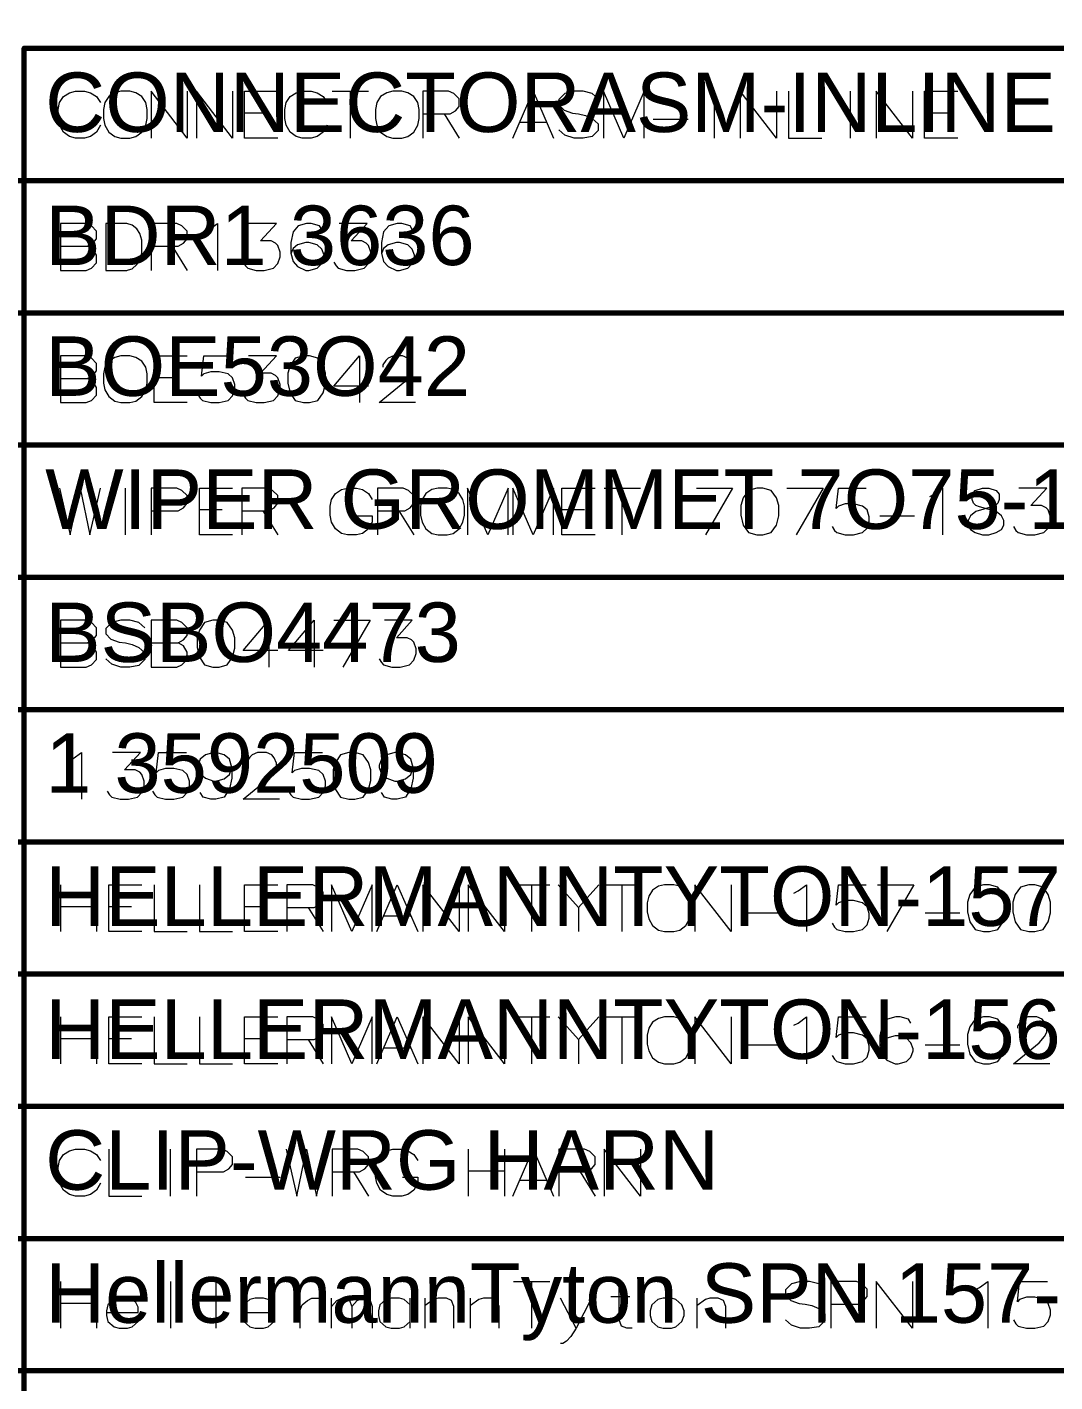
# Model space of a CAD drawing. Header units: millimetres. Extents: x 0 to 174, y 0 to 33.
# Drawn here: x 85.793 to 88.904, y 20.297 to 24.397 of the extents above; entities that cross this region are included whole.
import ezdxf

# ---------------------------------------------------------------- set-up
doc = ezdxf.new("R2010")
doc.units = ezdxf.units.MM
doc.layers.add('BOM_OCR_TEXT', color=7, linetype='Continuous')
doc.layers.add('BOM_ORIGINAL_OUTLINES', color=7, linetype='Continuous')
doc.layers.add('PDF_Geomertry', color=7, linetype='Continuous', true_color=0x405f80)
doc.styles.get("Standard").update_dxf_attribs({"font": 'arial.ttf'})

msp = doc.modelspace()

# ---------------------------------------------------------------- linework, layer by layer
at = {"layer": 'BOM_ORIGINAL_OUTLINES', "color": 18, "lineweight": 13, "true_color": 0x260000}
for points in [[(86.0147, 24.0999), (86.0032, 24.0793), (85.985, 24.0656), (85.9667, 24.061), (85.9393, 24.061), (85.921, 24.0656), (85.9026, 24.0793), (85.8912, 24.0999), (85.8867, 24.1204), (85.8867, 24.1479), (85.8912, 24.1685), (85.9026, 24.1868), (85.921, 24.1982), (85.9393, 24.2028), (85.9667, 24.2028), (85.985, 24.1982), (86.0032, 24.1868), (86.0147, 24.1685)], [(86.2775, 24.2028), (86.2775, 24.061), (86.1678, 24.2028), (86.1678, 24.061)], [(86.4147, 24.2028), (86.4147, 24.061), (86.305, 24.2028), (86.305, 24.061)], [(86.5519, 24.061), (86.4512, 24.061), (86.4512, 24.2028), (86.5519, 24.2028)], [(86.7006, 24.0999), (86.689, 24.0793), (86.6708, 24.0656), (86.6525, 24.061), (86.625, 24.061), (86.6068, 24.0656), (86.5885, 24.0793), (86.5771, 24.0999), (86.5725, 24.1204), (86.5725, 24.1479), (86.5771, 24.1685), (86.5885, 24.1868), (86.6068, 24.1982), (86.625, 24.2028), (86.6525, 24.2028), (86.6708, 24.1982), (86.689, 24.1868), (86.7006, 24.1685)], [(86.7165, 24.2028), (86.8262, 24.2028)], [(86.7714, 24.061), (86.7714, 24.2028)], [(86.9908, 24.1342), (87.0731, 24.1342), (87.0892, 24.1433), (87.1006, 24.1571), (87.1006, 24.1799), (87.0846, 24.1958), (87.0685, 24.2028), (86.9908, 24.2028), (86.9908, 24.061)], [(87.2628, 24.061), (87.3246, 24.2028), (87.3862, 24.061)], [(87.5211, 24.1799), (87.5029, 24.1958), (87.4754, 24.2028), (87.4481, 24.2028), (87.4206, 24.1958), (87.4022, 24.1776), (87.4022, 24.1615), (87.4183, 24.1456), (87.4435, 24.1364), (87.4617, 24.1342), (87.4824, 24.1296), (87.5029, 24.1204), (87.5211, 24.1044), (87.5211, 24.0839), (87.5029, 24.0656), (87.4754, 24.061), (87.4481, 24.061), (87.4206, 24.0701), (87.4022, 24.0861)], [(87.6606, 24.061), (87.6606, 24.2028), (87.5989, 24.061), (87.5372, 24.2028), (87.5372, 24.061)], [(87.8732, 24.061), (87.8732, 24.2028)], [(88.0607, 24.2028), (88.0607, 24.061), (87.951, 24.2028), (87.951, 24.061)], [(88.0972, 24.2028), (88.0972, 24.061), (88.1978, 24.061)], [(88.2847, 24.061), (88.2847, 24.2028)], [(88.4721, 24.2028), (88.4721, 24.061), (88.3624, 24.2028), (88.3624, 24.061)], [(88.6093, 24.061), (88.5087, 24.061), (88.5087, 24.2028), (88.6093, 24.2028)], [(86.5199, 24.1364), (86.4512, 24.1364)], [(87.0549, 24.1342), (87.1006, 24.061)], [(87.6881, 24.1182), (87.7932, 24.1182)], [(88.5774, 24.1364), (88.5087, 24.1364)], [(87.2835, 24.109), (87.3657, 24.109)], [(86.0924, 23.6608), (86.1107, 23.6653), (86.1244, 23.679), (86.1336, 23.6928), (86.1404, 23.7133), (86.1404, 23.7522), (86.1336, 23.7728), (86.1244, 23.7865), (86.1107, 23.7979), (86.0947, 23.8025), (86.0307, 23.8025), (86.0307, 23.6608), (86.0947, 23.6608)], [(86.1678, 23.7339), (86.2501, 23.7339), (86.2661, 23.7431), (86.2775, 23.7568), (86.2775, 23.7796), (86.2615, 23.7957), (86.2456, 23.8025), (86.1678, 23.8025), (86.1678, 23.6608)], [(86.3301, 23.7774), (86.3439, 23.7842), (86.369, 23.8025), (86.369, 23.6608)], [(86.4468, 23.686), (86.4536, 23.6744), (86.4604, 23.6676), (86.4856, 23.6608), (86.5107, 23.6608), (86.5382, 23.6676), (86.5519, 23.6814), (86.5587, 23.7019), (86.5587, 23.7157), (86.5519, 23.7363), (86.545, 23.7431), (86.5314, 23.7499), (86.4993, 23.7499), (86.5474, 23.8025), (86.4628, 23.8025)], [(86.6844, 23.7842), (86.6776, 23.7957), (86.6525, 23.8025), (86.6387, 23.8025), (86.6136, 23.7957), (86.5976, 23.7774), (86.5907, 23.7454), (86.5907, 23.7133), (86.5976, 23.6882), (86.6114, 23.6722), (86.6365, 23.6608), (86.6456, 23.6608), (86.6708, 23.6676), (86.6844, 23.6814), (86.6914, 23.6996), (86.6914, 23.7065), (86.6844, 23.7247), (86.6708, 23.7385), (86.6456, 23.7454), (86.6365, 23.7454), (86.6114, 23.7385), (86.5976, 23.7271), (86.5907, 23.7111)], [(86.7211, 23.686), (86.7279, 23.6744), (86.7347, 23.6676), (86.7599, 23.6608), (86.785, 23.6608), (86.8125, 23.6676), (86.8262, 23.6814), (86.8331, 23.7019), (86.8331, 23.7157), (86.8262, 23.7363), (86.8193, 23.7431), (86.8057, 23.7499), (86.7736, 23.7499), (86.8217, 23.8025), (86.7371, 23.8025)], [(86.9587, 23.7842), (86.9519, 23.7957), (86.9268, 23.8025), (86.9131, 23.8025), (86.8879, 23.7957), (86.8719, 23.7774), (86.8651, 23.7454), (86.8651, 23.7133), (86.8719, 23.6882), (86.8857, 23.6722), (86.9108, 23.6608), (86.92, 23.6608), (86.9451, 23.6676), (86.9587, 23.6814), (86.9657, 23.6996), (86.9657, 23.7065), (86.9587, 23.7247), (86.9451, 23.7385), (86.92, 23.7454), (86.9108, 23.7454), (86.8857, 23.7385), (86.8719, 23.7271), (86.8651, 23.7111)], [(85.8935, 23.7339), (85.9758, 23.7339)], [(86.2318, 23.7339), (86.2775, 23.6608)], [(86.2775, 23.2606), (86.1769, 23.2606), (86.1769, 23.4022), (86.2775, 23.4022)], [(86.3096, 23.2857), (86.3164, 23.2743), (86.3233, 23.2674), (86.3485, 23.2606), (86.3736, 23.2606), (86.401, 23.2674), (86.4147, 23.2811), (86.4215, 23.3017), (86.4215, 23.3154), (86.4147, 23.336), (86.401, 23.3474), (86.3736, 23.3543), (86.3485, 23.3543), (86.3279, 23.3474), (86.321, 23.3406), (86.3279, 23.4022), (86.4125, 23.4022)], [(86.4468, 23.2857), (86.4536, 23.2743), (86.4604, 23.2674), (86.4856, 23.2606), (86.5107, 23.2606), (86.5382, 23.2674), (86.5519, 23.2811), (86.5587, 23.3017), (86.5587, 23.3154), (86.5519, 23.336), (86.545, 23.3428), (86.5314, 23.3497), (86.4993, 23.3497), (86.5474, 23.4022), (86.4628, 23.4022)], [(86.8262, 23.3108), (86.7211, 23.3108), (86.7987, 23.4022), (86.7987, 23.3338), (86.7987, 23.2606)], [(86.9679, 23.2606), (86.8582, 23.2606), (86.936, 23.3246), (86.9519, 23.3428), (86.9587, 23.3565), (86.9587, 23.3703), (86.9519, 23.3863), (86.9451, 23.3954), (86.929, 23.4022), (86.9017, 23.4022), (86.8857, 23.3954), (86.8788, 23.3886), (86.8696, 23.3749), (86.8696, 23.3679)], [(85.8935, 23.3338), (85.9758, 23.3338)], [(86.2456, 23.336), (86.1769, 23.336)], [(85.8912, 23.0021), (85.9232, 22.8603), (85.9529, 23.0021), (85.9826, 22.8603), (86.0147, 23.0021)], [(86.0901, 22.8603), (86.0901, 23.0021)], [(86.1678, 22.9335), (86.2501, 22.9335), (86.2661, 22.9426), (86.2775, 22.9564), (86.2775, 22.9792), (86.2615, 22.9951), (86.2456, 23.0021), (86.1678, 23.0021), (86.1678, 22.8603)], [(86.4147, 22.8603), (86.3142, 22.8603), (86.3142, 23.0021), (86.4147, 23.0021)], [(86.4422, 22.9335), (86.5244, 22.9335), (86.5404, 22.9426), (86.5519, 22.9564), (86.5519, 22.9792), (86.5358, 22.9951), (86.5199, 23.0021), (86.4422, 23.0021), (86.4422, 22.8603)], [(86.7919, 22.9175), (86.8376, 22.9175), (86.8376, 22.8992), (86.8262, 22.8786), (86.8079, 22.8649), (86.7896, 22.8603), (86.7622, 22.8603), (86.7439, 22.8649), (86.7257, 22.8786), (86.7142, 22.8992), (86.7096, 22.9197), (86.7096, 22.9472), (86.7142, 22.9678), (86.7257, 22.986), (86.7439, 22.9975), (86.7622, 23.0021), (86.7896, 23.0021), (86.8079, 22.9975), (86.8262, 22.986), (86.8376, 22.9678)], [(86.8536, 22.9335), (86.936, 22.9335), (86.9519, 22.9426), (86.9633, 22.9564), (86.9633, 22.9792), (86.9474, 22.9951), (86.9314, 23.0021), (86.8536, 23.0021), (86.8536, 22.8603)], [(87.2492, 22.8603), (87.2492, 23.0021), (87.1874, 22.8603), (87.1257, 23.0021), (87.1257, 22.8603)], [(87.3862, 22.8603), (87.3862, 23.0021), (87.3246, 22.8603), (87.2628, 23.0021), (87.2628, 22.8603)], [(87.5121, 22.8603), (87.4114, 22.8603), (87.4114, 23.0021), (87.5121, 23.0021)], [(87.5394, 23.0021), (87.6492, 23.0021)], [(87.5943, 22.8603), (87.5943, 23.0021)], [(87.8183, 23.0021), (87.9281, 23.0021), (87.8458, 22.8603)], [(88.0926, 23.0021), (88.2024, 23.0021), (88.1201, 22.8603)], [(88.2299, 22.8854), (88.2367, 22.874), (88.2436, 22.8672), (88.2687, 22.8603), (88.2939, 22.8603), (88.3212, 22.8672), (88.335, 22.8808), (88.3418, 22.9014), (88.3418, 22.9151), (88.335, 22.9357), (88.3212, 22.9472), (88.2939, 22.954), (88.2687, 22.954), (88.2481, 22.9472), (88.2412, 22.9403), (88.2481, 23.0021), (88.3326, 23.0021)], [(88.5247, 22.9769), (88.5385, 22.9837), (88.5636, 23.0021), (88.5636, 22.8603)], [(88.7785, 22.8854), (88.7853, 22.874), (88.7922, 22.8672), (88.8174, 22.8603), (88.8425, 22.8603), (88.8699, 22.8672), (88.8836, 22.8808), (88.8906, 22.9014), (88.8906, 22.9151), (88.8836, 22.9357), (88.8768, 22.9426), (88.8631, 22.9494), (88.8311, 22.9494), (88.879, 23.0021), (88.7944, 23.0021)], [(86.3828, 22.9357), (86.3142, 22.9357)], [(86.5061, 22.9335), (86.5519, 22.8603)], [(86.9176, 22.9335), (86.9633, 22.8603)], [(87.48, 22.9357), (87.4114, 22.9357)], [(88.3739, 22.9175), (88.479, 22.9175)], [(86.1496, 22.5789), (86.1312, 22.595), (86.1039, 22.6018), (86.0764, 22.6018), (86.049, 22.595), (86.0307, 22.5767), (86.0307, 22.5607), (86.0467, 22.5446), (86.0718, 22.5356), (86.0901, 22.5332), (86.1107, 22.5286), (86.1312, 22.5194), (86.1496, 22.5035), (86.1496, 22.4829), (86.1312, 22.4646), (86.1039, 22.4601), (86.0764, 22.4601), (86.049, 22.4692), (86.0307, 22.4853)], [(86.5519, 22.5104), (86.4468, 22.5104), (86.5244, 22.6018), (86.5244, 22.5332), (86.5244, 22.4601)], [(86.689, 22.5104), (86.5839, 22.5104), (86.6617, 22.6018), (86.6617, 22.5332), (86.6617, 22.4601)], [(86.7211, 22.6018), (86.8308, 22.6018), (86.7485, 22.4601)], [(86.8582, 22.4853), (86.8651, 22.4738), (86.8719, 22.4669), (86.8971, 22.4601), (86.9222, 22.4601), (86.9497, 22.4669), (86.9633, 22.4807), (86.9703, 22.5013), (86.9703, 22.515), (86.9633, 22.5356), (86.9565, 22.5424), (86.9428, 22.5492), (86.9108, 22.5492), (86.9587, 22.6018), (86.8742, 22.6018)], [(85.8935, 22.5332), (85.9758, 22.5332)], [(86.1678, 22.5332), (86.2501, 22.5332)], [(85.9186, 22.1764), (85.9324, 22.1833), (85.9575, 22.2015), (85.9575, 22.0599)], [(86.0353, 22.085), (86.0421, 22.0736), (86.049, 22.0667), (86.0742, 22.0599), (86.0993, 22.0599), (86.1267, 22.0667), (86.1404, 22.0804), (86.1472, 22.101), (86.1472, 22.1147), (86.1404, 22.1353), (86.1336, 22.1421), (86.1199, 22.149), (86.0878, 22.149), (86.1358, 22.2015), (86.0512, 22.2015)], [(86.1724, 22.085), (86.1793, 22.0736), (86.1861, 22.0667), (86.2112, 22.0599), (86.2364, 22.0599), (86.2639, 22.0667), (86.2775, 22.0804), (86.2844, 22.101), (86.2844, 22.1147), (86.2775, 22.1353), (86.2639, 22.1467), (86.2364, 22.1536), (86.2112, 22.1536), (86.1907, 22.1467), (86.1839, 22.1399), (86.1907, 22.2015), (86.2753, 22.2015)], [(86.4125, 22.1558), (86.4056, 22.181), (86.3896, 22.1947), (86.3644, 22.2015), (86.3576, 22.2015), (86.3325, 22.1947), (86.3164, 22.181), (86.3096, 22.1626), (86.3096, 22.1558), (86.3164, 22.1375), (86.3325, 22.1239), (86.3576, 22.1147), (86.3644, 22.1147), (86.3896, 22.1215), (86.4056, 22.1353), (86.4125, 22.1558), (86.4125, 22.1239), (86.4056, 22.0918), (86.3896, 22.0667), (86.3644, 22.0599), (86.3485, 22.0599), (86.3256, 22.0667), (86.3164, 22.0804)], [(86.5565, 22.0599), (86.4468, 22.0599), (86.5244, 22.1239), (86.5404, 22.1421), (86.5474, 22.1558), (86.5474, 22.1696), (86.5404, 22.1856), (86.5336, 22.1947), (86.5176, 22.2015), (86.4901, 22.2015), (86.4742, 22.1947), (86.4674, 22.1879), (86.4582, 22.1742), (86.4582, 22.1672)], [(86.5839, 22.085), (86.5907, 22.0736), (86.5976, 22.0667), (86.6228, 22.0599), (86.6479, 22.0599), (86.6753, 22.0667), (86.689, 22.0804), (86.696, 22.101), (86.696, 22.1147), (86.689, 22.1353), (86.6753, 22.1467), (86.6479, 22.1536), (86.6228, 22.1536), (86.6022, 22.1467), (86.5953, 22.1399), (86.6022, 22.2015), (86.6868, 22.2015)], [(86.9611, 22.1558), (86.9542, 22.181), (86.9382, 22.1947), (86.9131, 22.2015), (86.9062, 22.2015), (86.8811, 22.1947), (86.8651, 22.181), (86.8582, 22.1626), (86.8582, 22.1558), (86.8651, 22.1375), (86.8811, 22.1239), (86.9062, 22.1147), (86.9131, 22.1147), (86.9382, 22.1215), (86.9542, 22.1353), (86.9611, 22.1558), (86.9611, 22.1239), (86.9542, 22.0918), (86.9382, 22.0667), (86.9131, 22.0599), (86.8971, 22.0599), (86.8742, 22.0667), (86.8651, 22.0804)], [(85.8935, 21.8014), (85.8935, 21.6596)], [(86.0032, 21.8014), (86.0032, 21.6596)], [(86.1404, 21.6596), (86.0399, 21.6596), (86.0399, 21.8014), (86.1404, 21.8014)], [(86.1769, 21.8014), (86.1769, 21.6596), (86.2775, 21.6596)], [(86.3142, 21.8014), (86.3142, 21.6596), (86.4147, 21.6596)], [(86.5519, 21.6596), (86.4512, 21.6596), (86.4512, 21.8014), (86.5519, 21.8014)], [(86.5793, 21.7328), (86.6617, 21.7328), (86.6776, 21.7419), (86.689, 21.7556), (86.689, 21.7785), (86.6731, 21.7944), (86.6571, 21.8014), (86.5793, 21.8014), (86.5793, 21.6596)], [(86.8376, 21.6596), (86.8376, 21.8014), (86.776, 21.6596), (86.7142, 21.8014), (86.7142, 21.6596)], [(86.8514, 21.6596), (86.9131, 21.8014), (86.9749, 21.6596)], [(87.1006, 21.8014), (87.1006, 21.6596), (86.9908, 21.8014), (86.9908, 21.6596)], [(87.2376, 21.8014), (87.2376, 21.6596), (87.1279, 21.8014), (87.1279, 21.6596)], [(87.2651, 21.8014), (87.3749, 21.8014)], [(87.32, 21.6596), (87.32, 21.8014)], [(87.4, 21.8014), (87.4617, 21.7328), (87.5235, 21.8014)], [(87.5394, 21.8014), (87.6492, 21.8014)], [(87.5943, 21.6596), (87.5943, 21.8014)], [(87.9235, 21.8014), (87.9235, 21.6596), (87.8137, 21.8014), (87.8137, 21.6596)], [(88.1132, 21.7763), (88.1269, 21.7831), (88.1521, 21.8014), (88.1521, 21.6596)], [(88.2299, 21.6847), (88.2367, 21.6733), (88.2436, 21.6664), (88.2687, 21.6596), (88.2939, 21.6596), (88.3212, 21.6664), (88.335, 21.6801), (88.3418, 21.7007), (88.3418, 21.7144), (88.335, 21.735), (88.3212, 21.7465), (88.2939, 21.7533), (88.2687, 21.7533), (88.2481, 21.7465), (88.2412, 21.7396), (88.2481, 21.8014), (88.3326, 21.8014)], [(88.3669, 21.8014), (88.4767, 21.8014), (88.3944, 21.6596)], [(86.0032, 21.735), (85.8935, 21.735)], [(86.1085, 21.735), (86.0399, 21.735)], [(86.5199, 21.735), (86.4512, 21.735)], [(86.6433, 21.7328), (86.689, 21.6596)], [(86.8719, 21.7076), (86.9542, 21.7076)], [(87.4617, 21.7328), (87.4617, 21.6596)], [(87.9624, 21.7168), (88.0675, 21.7168)], [(88.511, 21.7168), (88.6161, 21.7168)], [(85.8935, 21.4011), (85.8935, 21.2593)], [(86.0032, 21.4011), (86.0032, 21.2593)], [(86.1404, 21.2593), (86.0399, 21.2593), (86.0399, 21.4011), (86.1404, 21.4011)], [(86.1769, 21.4011), (86.1769, 21.2593), (86.2775, 21.2593)], [(86.3142, 21.4011), (86.3142, 21.2593), (86.4147, 21.2593)], [(86.5519, 21.2593), (86.4512, 21.2593), (86.4512, 21.4011), (86.5519, 21.4011)], [(86.5793, 21.3325), (86.6617, 21.3325), (86.6776, 21.3417), (86.689, 21.3554), (86.689, 21.3782), (86.6731, 21.3943), (86.6571, 21.4011), (86.5793, 21.4011), (86.5793, 21.2593)], [(86.8376, 21.2593), (86.8376, 21.4011), (86.776, 21.2593), (86.7142, 21.4011), (86.7142, 21.2593)], [(86.8514, 21.2593), (86.9131, 21.4011), (86.9749, 21.2593)], [(87.1006, 21.4011), (87.1006, 21.2593), (86.9908, 21.4011), (86.9908, 21.2593)], [(87.2376, 21.4011), (87.2376, 21.2593), (87.1279, 21.4011), (87.1279, 21.2593)], [(87.2651, 21.4011), (87.3749, 21.4011)], [(87.32, 21.2593), (87.32, 21.4011)], [(87.4, 21.4011), (87.4617, 21.3325), (87.5235, 21.4011)], [(87.5394, 21.4011), (87.6492, 21.4011)], [(87.5943, 21.2593), (87.5943, 21.4011)], [(87.9235, 21.4011), (87.9235, 21.2593), (87.8137, 21.4011), (87.8137, 21.2593)], [(88.1132, 21.376), (88.1269, 21.3828), (88.1521, 21.4011), (88.1521, 21.2593)], [(88.2299, 21.2846), (88.2367, 21.2731), (88.2436, 21.2663), (88.2687, 21.2593), (88.2939, 21.2593), (88.3212, 21.2663), (88.335, 21.28), (88.3418, 21.3006), (88.3418, 21.3142), (88.335, 21.3349), (88.3212, 21.3463), (88.2939, 21.3531), (88.2687, 21.3531), (88.2481, 21.3463), (88.2412, 21.3394), (88.2481, 21.4011), (88.3326, 21.4011)], [(88.4676, 21.3828), (88.4607, 21.3943), (88.4356, 21.4011), (88.4218, 21.4011), (88.3967, 21.3943), (88.3807, 21.376), (88.3739, 21.3439), (88.3739, 21.3119), (88.3807, 21.2868), (88.3944, 21.2708), (88.4196, 21.2593), (88.4287, 21.2593), (88.4539, 21.2663), (88.4676, 21.28), (88.4744, 21.2982), (88.4744, 21.3051), (88.4676, 21.3233), (88.4539, 21.3371), (88.4287, 21.3439), (88.4196, 21.3439), (88.3944, 21.3371), (88.3807, 21.3257), (88.3739, 21.3097)], [(88.8882, 21.2593), (88.7785, 21.2593), (88.8562, 21.3233), (88.8722, 21.3417), (88.879, 21.3554), (88.879, 21.3692), (88.8722, 21.3851), (88.8653, 21.3943), (88.8493, 21.4011), (88.8219, 21.4011), (88.806, 21.3943), (88.799, 21.3874), (88.7899, 21.3736), (88.7899, 21.3668)], [(86.0032, 21.3349), (85.8935, 21.3349)], [(86.1085, 21.3349), (86.0399, 21.3349)], [(86.5199, 21.3349), (86.4512, 21.3349)], [(86.6433, 21.3325), (86.689, 21.2593)], [(87.4617, 21.3325), (87.4617, 21.2593)], [(86.8719, 21.3074), (86.9542, 21.3074)], [(87.9624, 21.3165), (88.0675, 21.3165)], [(88.511, 21.3165), (88.6161, 21.3165)], [(86.0147, 20.8981), (86.0032, 20.8774), (85.985, 20.8638), (85.9667, 20.8592), (85.9393, 20.8592), (85.921, 20.8638), (85.9026, 20.8774), (85.8912, 20.8981), (85.8867, 20.9186), (85.8867, 20.946), (85.8912, 20.9665), (85.9026, 20.9849), (85.921, 20.9962), (85.9393, 21.0008), (85.9667, 21.0008), (85.985, 20.9962), (86.0032, 20.9849), (86.0147, 20.9665)], [(86.0399, 21.0008), (86.0399, 20.8592), (86.1404, 20.8592)], [(86.2272, 20.8592), (86.2272, 21.0008)], [(86.305, 20.9322), (86.3874, 20.9322), (86.4033, 20.9414), (86.4147, 20.9551), (86.4147, 20.9781), (86.3987, 20.994), (86.3828, 21.0008), (86.305, 21.0008), (86.305, 20.8592)], [(86.5771, 21.0008), (86.609, 20.8592), (86.6387, 21.0008), (86.6685, 20.8592), (86.7006, 21.0008)], [(86.7165, 20.9322), (86.7987, 20.9322), (86.8147, 20.9414), (86.8262, 20.9551), (86.8262, 20.9781), (86.8103, 20.994), (86.7942, 21.0008), (86.7165, 21.0008), (86.7165, 20.8592)], [(86.929, 20.9163), (86.9749, 20.9163), (86.9749, 20.8981), (86.9633, 20.8774), (86.9451, 20.8638), (86.9268, 20.8592), (86.8993, 20.8592), (86.8811, 20.8638), (86.8628, 20.8774), (86.8514, 20.8981), (86.8468, 20.9186), (86.8468, 20.946), (86.8514, 20.9665), (86.8628, 20.9849), (86.8811, 20.9962), (86.8993, 21.0008), (86.9268, 21.0008), (86.9451, 20.9962), (86.9633, 20.9849), (86.9749, 20.9665)], [(87.1279, 21.0008), (87.1279, 20.8592)], [(87.2376, 21.0008), (87.2376, 20.8592)], [(87.2628, 20.8592), (87.3246, 21.0008), (87.3862, 20.8592)], [(87.4022, 20.9322), (87.4846, 20.9322), (87.5006, 20.9414), (87.5121, 20.9551), (87.5121, 20.9781), (87.496, 20.994), (87.48, 21.0008), (87.4022, 21.0008), (87.4022, 20.8592)], [(87.6492, 21.0008), (87.6492, 20.8592), (87.5394, 21.0008), (87.5394, 20.8592)], [(86.4536, 20.9163), (86.5587, 20.9163)], [(86.7806, 20.9322), (86.8262, 20.8592)], [(87.2376, 20.9346), (87.1279, 20.9346)], [(87.4662, 20.9322), (87.5121, 20.8592)], [(87.2835, 20.9071), (87.3657, 20.9071)], [(85.8935, 20.6007), (85.8935, 20.4589)], [(86.0032, 20.6007), (86.0032, 20.4589)], [(86.2272, 20.6007), (86.2272, 20.4589)], [(86.3644, 20.6007), (86.3644, 20.4589)], [(87.2651, 20.6007), (87.3749, 20.6007)], [(87.32, 20.4589), (87.32, 20.6007)], [(87.624, 20.4589), (87.6081, 20.4589), (87.5921, 20.4657), (87.5851, 20.484), (87.5851, 20.6007)], [(88.2069, 20.5778), (88.1886, 20.5938), (88.1612, 20.6007), (88.1337, 20.6007), (88.1064, 20.5938), (88.0881, 20.5754), (88.0881, 20.5594), (88.1042, 20.5435), (88.1293, 20.5343), (88.1475, 20.5321), (88.1681, 20.5275), (88.1886, 20.5183), (88.2069, 20.5024), (88.2069, 20.4818), (88.1886, 20.4635), (88.1612, 20.4589), (88.1337, 20.4589), (88.1064, 20.4681), (88.0881, 20.484)], [(88.2253, 20.5321), (88.3075, 20.5321), (88.3236, 20.5413), (88.335, 20.5549), (88.335, 20.5778), (88.319, 20.5938), (88.3029, 20.6007), (88.2253, 20.6007), (88.2253, 20.4589)], [(88.4721, 20.6007), (88.4721, 20.4589), (88.3624, 20.6007), (88.3624, 20.4589)], [(88.6619, 20.5754), (88.6756, 20.5824), (88.7007, 20.6007), (88.7007, 20.4589)], [(88.7785, 20.484), (88.7853, 20.4726), (88.7922, 20.4657), (88.8174, 20.4589), (88.8425, 20.4589), (88.8699, 20.4657), (88.8836, 20.4794), (88.8906, 20.5), (88.8906, 20.5138), (88.8836, 20.5343), (88.8699, 20.5458), (88.8425, 20.5526), (88.8174, 20.5526), (88.7968, 20.5458), (88.7899, 20.5389), (88.7968, 20.6007), (88.8814, 20.6007)], [(86.0329, 20.5069), (86.129, 20.5069), (86.129, 20.5229), (86.1221, 20.5367), (86.1107, 20.5458), (86.0969, 20.5503), (86.0718, 20.5503), (86.0558, 20.5458), (86.0375, 20.5297), (86.0329, 20.5115), (86.0329, 20.4978), (86.0375, 20.4794), (86.0558, 20.4635), (86.0718, 20.4589), (86.0969, 20.4589), (86.1107, 20.4635), (86.129, 20.4794)], [(86.4444, 20.5069), (86.5404, 20.5069), (86.5404, 20.5229), (86.5336, 20.5367), (86.5222, 20.5458), (86.5085, 20.5503), (86.4833, 20.5503), (86.4674, 20.5458), (86.449, 20.5297), (86.4444, 20.5115), (86.4444, 20.4978), (86.449, 20.4794), (86.4674, 20.4635), (86.4833, 20.4589), (86.5085, 20.4589), (86.5222, 20.4635), (86.5404, 20.4794)], [(86.6182, 20.5503), (86.6182, 20.4589)], [(86.6182, 20.5115), (86.625, 20.5297), (86.6411, 20.5435), (86.6547, 20.5503), (86.6799, 20.5503)], [(86.7142, 20.4589), (86.7142, 20.5503)], [(86.7142, 20.5251), (86.7301, 20.5435), (86.7462, 20.5503), (86.7599, 20.5503), (86.769, 20.5435), (86.776, 20.5251), (86.7919, 20.5435), (86.8079, 20.5503), (86.8217, 20.5503), (86.8308, 20.5435), (86.8376, 20.5251), (86.8376, 20.4589)], [(86.9519, 20.5297), (86.9336, 20.5458), (86.92, 20.5503), (86.8949, 20.5503), (86.8788, 20.5458), (86.8606, 20.5297), (86.856, 20.5115), (86.856, 20.4978), (86.8606, 20.4794), (86.8788, 20.4635), (86.8949, 20.4589), (86.92, 20.4589), (86.9336, 20.4635), (86.9519, 20.4794)], [(86.9519, 20.4589), (86.9519, 20.5503)], [(87.0846, 20.4589), (87.0846, 20.5251), (87.0776, 20.5435), (87.0617, 20.5503), (87.0365, 20.5503), (87.0228, 20.5458), (86.9976, 20.5275)], [(86.9976, 20.4589), (86.9976, 20.5503)], [(87.2217, 20.4589), (87.2217, 20.5251), (87.2149, 20.5435), (87.1989, 20.5503), (87.1737, 20.5503), (87.16, 20.5458), (87.1349, 20.5275)], [(87.1349, 20.4589), (87.1349, 20.5503)], [(87.4549, 20.4589), (87.4068, 20.5503)], [(87.5006, 20.5503), (87.4549, 20.4589), (87.4389, 20.4337), (87.4251, 20.42), (87.4138, 20.4132), (87.4068, 20.4132)], [(87.56, 20.5549), (87.6172, 20.5549)], [(87.9075, 20.4589), (87.9075, 20.5251), (87.9007, 20.5435), (87.8846, 20.5503), (87.8594, 20.5503), (87.8458, 20.5458), (87.8207, 20.5275)], [(87.8207, 20.4589), (87.8207, 20.5503)], [(86.0032, 20.5343), (85.8935, 20.5343)], [(86.776, 20.5251), (86.776, 20.4589)]]:
    msp.add_lwpolyline(points, dxfattribs=at)
for points in [[(86.0764, 24.2028), (86.0581, 24.1982), (86.0399, 24.1868), (86.0283, 24.1685), (86.0239, 24.1479), (86.0239, 24.1204), (86.0283, 24.0999), (86.0399, 24.0793), (86.0581, 24.0656), (86.0764, 24.061), (86.1039, 24.061), (86.1221, 24.0656), (86.1404, 24.0793), (86.1518, 24.0999), (86.1564, 24.1204), (86.1564, 24.1479), (86.1518, 24.1685), (86.1404, 24.1868), (86.1221, 24.1982), (86.1039, 24.2028), (86.0764, 24.2028)], [(86.8993, 24.2028), (86.8811, 24.1982), (86.8628, 24.1868), (86.8514, 24.1685), (86.8468, 24.1479), (86.8468, 24.1204), (86.8514, 24.0999), (86.8628, 24.0793), (86.8811, 24.0656), (86.8993, 24.061), (86.9268, 24.061), (86.9451, 24.0656), (86.9633, 24.0793), (86.9749, 24.0999), (86.9794, 24.1204), (86.9794, 24.1479), (86.9749, 24.1685), (86.9633, 24.1868), (86.9451, 24.1982), (86.9268, 24.2028), (86.8993, 24.2028)], [(85.9712, 23.6608), (85.9872, 23.6676), (86.0032, 23.6836), (86.0032, 23.7065), (85.9918, 23.7247), (85.9758, 23.7339), (85.9918, 23.7431), (86.0032, 23.7568), (86.0032, 23.7796), (85.9872, 23.7957), (85.9712, 23.8025), (85.8935, 23.8025), (85.8935, 23.6608)], [(85.9712, 23.2606), (85.9872, 23.2674), (86.0032, 23.2833), (86.0032, 23.3063), (85.9918, 23.3246), (85.9758, 23.3338), (85.9918, 23.3428), (86.0032, 23.3565), (86.0032, 23.3794), (85.9872, 23.3954), (85.9712, 23.4022), (85.8935, 23.4022), (85.8935, 23.2606)], [(86.0764, 23.4022), (86.0581, 23.3976), (86.0399, 23.3863), (86.0283, 23.3679), (86.0239, 23.3474), (86.0239, 23.32), (86.0283, 23.2994), (86.0399, 23.2789), (86.0581, 23.2651), (86.0764, 23.2606), (86.1039, 23.2606), (86.1221, 23.2651), (86.1404, 23.2789), (86.1518, 23.2994), (86.1564, 23.32), (86.1564, 23.3474), (86.1518, 23.3679), (86.1404, 23.3863), (86.1221, 23.3976), (86.1039, 23.4022), (86.0764, 23.4022)], [(86.6296, 23.4022), (86.6044, 23.3954), (86.5885, 23.3725), (86.5817, 23.3497), (86.5817, 23.32), (86.5885, 23.2903), (86.6044, 23.2674), (86.6296, 23.2606), (86.6479, 23.2606), (86.6731, 23.2674), (86.689, 23.2903), (86.696, 23.3176), (86.696, 23.3497), (86.689, 23.3725), (86.6731, 23.3954), (86.6479, 23.4022), (86.6296, 23.4022)], [(87.0365, 23.0021), (87.0182, 22.9975), (87, 22.986), (86.9885, 22.9678), (86.9839, 22.9472), (86.9839, 22.9197), (86.9885, 22.8992), (87, 22.8786), (87.0182, 22.8649), (87.0365, 22.8603), (87.064, 22.8603), (87.0822, 22.8649), (87.1006, 22.8786), (87.1119, 22.8992), (87.1165, 22.9197), (87.1165, 22.9472), (87.1119, 22.9678), (87.1006, 22.986), (87.0822, 22.9975), (87.064, 23.0021), (87.0365, 23.0021)], [(88.0012, 23.0021), (87.9761, 22.9951), (87.9601, 22.9724), (87.9532, 22.9494), (87.9532, 22.9197), (87.9601, 22.89), (87.9761, 22.8672), (88.0012, 22.8603), (88.0194, 22.8603), (88.0447, 22.8672), (88.0607, 22.89), (88.0675, 22.9175), (88.0675, 22.9494), (88.0607, 22.9724), (88.0447, 22.9951), (88.0194, 23.0021), (88.0012, 23.0021)], [(88.7258, 22.9311), (88.6756, 22.9449), (88.6642, 22.9494), (88.6574, 22.9564), (88.6528, 22.9678), (88.6528, 22.9837), (88.6619, 22.9951), (88.6847, 23.0021), (88.7031, 23.0021), (88.7258, 22.9951), (88.735, 22.9837), (88.735, 22.9678), (88.7304, 22.9564), (88.7236, 22.9494), (88.7122, 22.9449), (88.6642, 22.9311), (88.6482, 22.9175), (88.6412, 22.9038), (88.6412, 22.89), (88.6482, 22.8763), (88.6619, 22.8672), (88.6847, 22.8603), (88.7031, 22.8603), (88.7258, 22.8672), (88.7419, 22.8763), (88.7487, 22.89), (88.7487, 22.9038), (88.7419, 22.9175)], [(85.9712, 22.4601), (85.9872, 22.4669), (86.0032, 22.4829), (86.0032, 22.5058), (85.9918, 22.524), (85.9758, 22.5332), (85.9918, 22.5424), (86.0032, 22.5561), (86.0032, 22.5789), (85.9872, 22.595), (85.9712, 22.6018), (85.8935, 22.6018), (85.8935, 22.4601)], [(86.2456, 22.4601), (86.2615, 22.4669), (86.2775, 22.4829), (86.2775, 22.5058), (86.2661, 22.524), (86.2501, 22.5332), (86.2661, 22.5424), (86.2775, 22.5561), (86.2775, 22.5789), (86.2615, 22.595), (86.2456, 22.6018), (86.1678, 22.6018), (86.1678, 22.4601)], [(86.3553, 22.6018), (86.3301, 22.595), (86.3142, 22.5721), (86.3072, 22.5492), (86.3072, 22.5194), (86.3142, 22.4897), (86.3301, 22.4669), (86.3553, 22.4601), (86.3736, 22.4601), (86.3987, 22.4669), (86.4147, 22.4897), (86.4215, 22.5172), (86.4215, 22.5492), (86.4147, 22.5721), (86.3987, 22.595), (86.3736, 22.6018), (86.3553, 22.6018)], [(86.7668, 22.2015), (86.7417, 22.1947), (86.7257, 22.1718), (86.7188, 22.149), (86.7188, 22.1193), (86.7257, 22.0896), (86.7417, 22.0667), (86.7668, 22.0599), (86.785, 22.0599), (86.8103, 22.0667), (86.8262, 22.0896), (86.8331, 22.1169), (86.8331, 22.149), (86.8262, 22.1718), (86.8103, 22.1947), (86.785, 22.2015), (86.7668, 22.2015)], [(87.7224, 21.8014), (87.704, 21.7968), (87.6858, 21.7853), (87.6743, 21.7671), (87.6697, 21.7465), (87.6697, 21.719), (87.6743, 21.6985), (87.6858, 21.6779), (87.704, 21.6642), (87.7224, 21.6596), (87.7497, 21.6596), (87.7681, 21.6642), (87.7864, 21.6779), (87.7978, 21.6985), (87.8024, 21.719), (87.8024, 21.7465), (87.7978, 21.7671), (87.7864, 21.7853), (87.7681, 21.7968), (87.7497, 21.8014), (87.7224, 21.8014)], [(88.6871, 21.8014), (88.6619, 21.7944), (88.6458, 21.7717), (88.639, 21.7488), (88.639, 21.719), (88.6458, 21.6893), (88.6619, 21.6664), (88.6871, 21.6596), (88.7053, 21.6596), (88.7304, 21.6664), (88.7465, 21.6893), (88.7533, 21.7168), (88.7533, 21.7488), (88.7465, 21.7717), (88.7304, 21.7944), (88.7053, 21.8014), (88.6871, 21.8014)], [(88.8242, 21.8014), (88.799, 21.7944), (88.7831, 21.7717), (88.7762, 21.7488), (88.7762, 21.719), (88.7831, 21.6893), (88.799, 21.6664), (88.8242, 21.6596), (88.8425, 21.6596), (88.8676, 21.6664), (88.8836, 21.6893), (88.8906, 21.7168), (88.8906, 21.7488), (88.8836, 21.7717), (88.8676, 21.7944), (88.8425, 21.8014), (88.8242, 21.8014)], [(87.7224, 21.4011), (87.704, 21.3965), (87.6858, 21.3851), (87.6743, 21.3668), (87.6697, 21.3463), (87.6697, 21.3188), (87.6743, 21.2982), (87.6858, 21.2776), (87.704, 21.2639), (87.7224, 21.2593), (87.7497, 21.2593), (87.7681, 21.2639), (87.7864, 21.2776), (87.7978, 21.2982), (87.8024, 21.3188), (87.8024, 21.3463), (87.7978, 21.3668), (87.7864, 21.3851), (87.7681, 21.3965), (87.7497, 21.4011), (87.7224, 21.4011)], [(88.6871, 21.4011), (88.6619, 21.3943), (88.6458, 21.3714), (88.639, 21.3485), (88.639, 21.3188), (88.6458, 21.289), (88.6619, 21.2663), (88.6871, 21.2593), (88.7053, 21.2593), (88.7304, 21.2663), (88.7465, 21.289), (88.7533, 21.3165), (88.7533, 21.3485), (88.7465, 21.3714), (88.7304, 21.3943), (88.7053, 21.4011), (88.6871, 21.4011)], [(87.7178, 20.5503), (87.7018, 20.5458), (87.6835, 20.5297), (87.6789, 20.5115), (87.6789, 20.4978), (87.6835, 20.4794), (87.7018, 20.4635), (87.7178, 20.4589), (87.7429, 20.4589), (87.7567, 20.4635), (87.7749, 20.4794), (87.7818, 20.4978), (87.7818, 20.5115), (87.7749, 20.5297), (87.7567, 20.5458), (87.7429, 20.5503), (87.7178, 20.5503)]]:
    msp.add_lwpolyline(points, close=True, dxfattribs=at)
at = {"layer": 'PDF_Geomertry', "color": 165, "lineweight": 70, "true_color": 0x5267a5}
for points in [[(70.2461, 23.1324), (70.2461, 22.7322), (71.3026, 22.7322), (71.3026, 23.1324), (75.611, 23.1324), (75.611, 23.5326), (83.901, 23.5326), (83.901, 23.9329), (85.7837, 23.9329), (85.7837, 24.3332), (98.9892, 24.3332), (98.9892, 24.7333)], [(70.2461, 22.7322), (70.2461, 22.3319), (71.3026, 22.3319), (71.3026, 22.7322), (75.611, 22.7322), (75.611, 23.1324), (83.901, 23.1324), (83.901, 23.5326), (85.7837, 23.5326), (85.7837, 23.9329), (98.9892, 23.9329), (98.9892, 24.3332)], [(70.2461, 22.3319), (70.2461, 21.9317), (71.3026, 21.9317), (71.3026, 22.3319), (75.611, 22.3319), (75.611, 22.7322), (83.901, 22.7322), (83.901, 23.1324), (85.7837, 23.1324), (85.7837, 23.5326), (98.9892, 23.5326), (98.9892, 23.9329)], [(70.2461, 21.9317), (70.2461, 21.5315), (71.3026, 21.5315), (71.3026, 21.9317), (75.611, 21.9317), (75.611, 22.3319), (83.901, 22.3319), (83.901, 22.7322), (85.7837, 22.7322), (85.7837, 23.1324), (98.9892, 23.1324), (98.9892, 23.5326)], [(70.2461, 21.5315), (70.2461, 21.1313), (71.3026, 21.1313), (71.3026, 21.5315), (75.611, 21.5315), (75.611, 21.9317), (83.901, 21.9317), (83.901, 22.3319), (85.7837, 22.3319), (85.7837, 22.7322), (98.9892, 22.7322), (98.9892, 23.1324)], [(70.2461, 21.1313), (70.2461, 20.731), (71.3026, 20.731), (71.3026, 21.1313), (75.611, 21.1313), (75.611, 21.5315), (83.901, 21.5315), (83.901, 21.9317), (85.7837, 21.9317), (85.7837, 22.3319), (98.9892, 22.3319), (98.9892, 22.7322)], [(70.2461, 20.731), (70.2461, 20.3308), (71.3026, 20.3308), (71.3026, 20.731), (75.611, 20.731), (75.611, 21.1313), (83.901, 21.1313), (83.901, 21.5315), (85.7837, 21.5315), (85.7837, 21.9317), (98.9892, 21.9317), (98.9892, 22.3319)], [(70.2461, 20.3308), (70.2461, 19.9306), (71.3026, 19.9306), (71.3026, 20.3308), (75.611, 20.3308), (75.611, 20.731), (83.901, 20.731), (83.901, 21.1313), (85.7837, 21.1313), (85.7837, 21.5315), (98.9892, 21.5315), (98.9892, 21.9317)], [(70.2461, 19.9306), (70.2461, 19.5303), (71.3026, 19.5303), (71.3026, 19.9306), (75.611, 19.9306), (75.611, 20.3308), (83.901, 20.3308), (83.901, 20.731), (85.7837, 20.731), (85.7837, 21.1313), (98.9892, 21.1313), (98.9892, 21.5315)], [(70.2461, 19.5303), (70.2461, 19.1301), (71.3026, 19.1301), (71.3026, 19.5303), (75.611, 19.5303), (75.611, 19.9306), (83.901, 19.9306), (83.901, 20.3308), (85.7837, 20.3308), (85.7837, 20.731), (98.9892, 20.731), (98.9892, 21.1313)], [(70.2461, 19.1301), (70.2461, 18.7299), (71.3026, 18.7299), (71.3026, 19.1301), (75.611, 19.1301), (75.611, 19.5303), (83.901, 19.5303), (83.901, 19.9306), (85.7837, 19.9306), (85.7837, 20.3308), (98.9892, 20.3308), (98.9892, 20.731)]]:
    msp.add_lwpolyline(points, dxfattribs=at)

# ---------------------------------------------------------------- texts
at = {"layer": 'BOM_OCR_TEXT', "char_height": 0.18, "width": 13.068889, "attachment_point": 1}
for s, insert in [('CONNECTORASM-INLINE', (85.8475, 24.2597)), ('BDR1 3636', (85.8475, 23.8569)), ('BOE53O42', (85.8475, 23.4611)), ('WIPER GROMMET 7O75-1839-30', (85.8475, 23.0583)), ('BSBO4473', (85.8475, 22.6556)), ('1 3592509', (85.8475, 22.2597)), ('HELLERMANNTYTON-157-00154-CLIP-WRG HARN HT# 157-00154 HT DeSCript ion 11-0345-001-CSU', (85.8475, 21.8569)), ('HELLERMANNTYTON-156-O2467-CL IP-WRG HARN', (85.8475, 21.4542)), ('CLIP-WRG HARN', (85.8475, 21.0583)), ('HellermannTyton SPN 157-OO128', (85.8475, 20.6556))]:
    msp.add_mtext(s, dxfattribs=dict(at, insert=insert))

doc.saveas('drawing.dxf')
